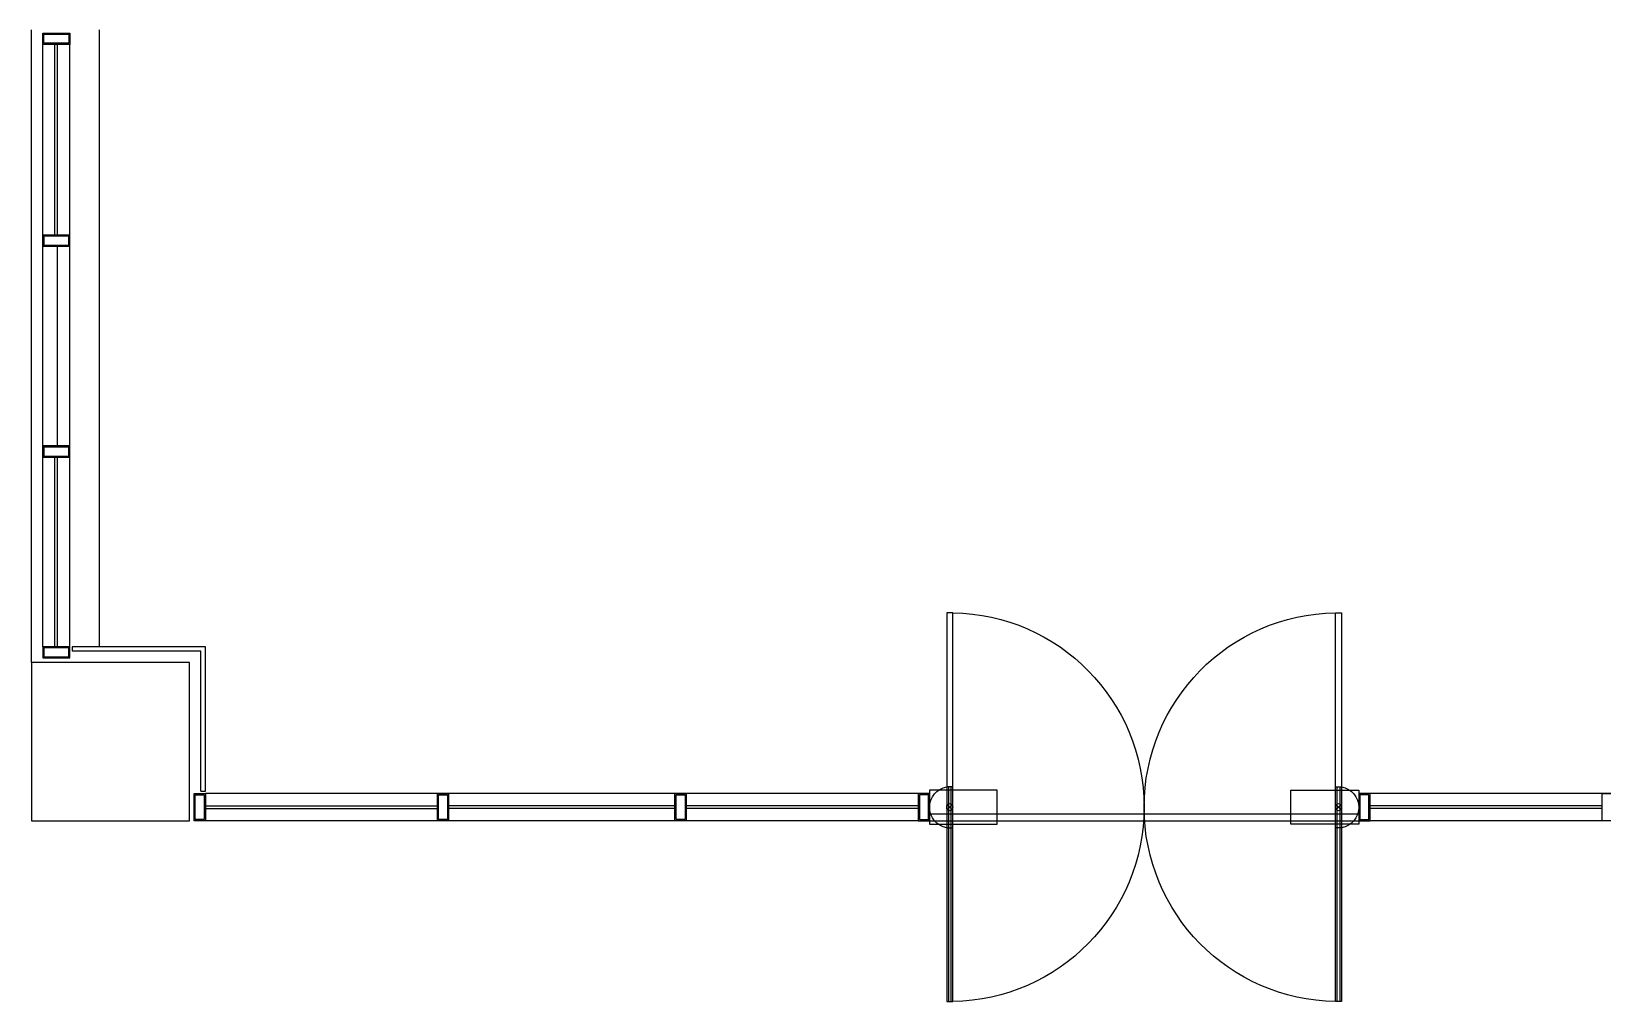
# Model space of a CAD drawing. Header units: millimetres. Extents: x -38475 to 94728, y -31127 to 90245.
# Drawn here: x 28475 to 35430, y 55795 to 60088 of the extents above; entities that cross this region are included whole.
import ezdxf

# ---------------------------------------------------------------- set-up
doc = ezdxf.new("R2010")
doc.units = ezdxf.units.MM
doc.layers.add('e-plan', color=9, linetype='Continuous')

# ---------------------------------------------------------------- blocks, each defined once
blk = doc.blocks.new('xr_plan$0$점자블럭 없는타입')
at = {"layer": 'e-plan'}
for p, q in [((104798.9, -634194.3), (104820.1, -634215.5)), ((104798.9, -634215.5), (104820.1, -634194.3)), ((106540.9, -634194.3), (106519.7, -634215.5)), ((106540.9, -634215.5), (106519.7, -634194.3))]:
    blk.add_line(p, q, dxfattribs=at)
at = {"layer": 'e-plan', "ltscale": 0.05}
for points in [[(104822.9, -634296.4), (104822.9, -633344.6), (104796, -633344.6), (104796, -634296.4)], [(106516.8, -634296.4), (106516.8, -633344.6), (106543.7, -633344.6), (106543.7, -634296.4)]]:
    blk.add_lwpolyline(points, close=True, dxfattribs=at)
at = {"layer": 'e-plan'}
for points in [[(104719.9, -634129.9), (104719.9, -634279.9), (105019.9, -634279.9), (105019.9, -634129.9), (104719.9, -634129.9)], [(106619.9, -634129.9), (106619.9, -634279.9), (106319.9, -634279.9), (106319.9, -634129.9), (106619.9, -634129.9)], [(104719.9, -634264.9), (104669.9, -634264.9), (104669.9, -634144.9), (104719.9, -634144.9), (104719.9, -634264.9)], [(106669.9, -634264.9), (106619.9, -634264.9), (106619.9, -634144.9), (106669.9, -634144.9), (106669.9, -634264.9)]]:
    blk.add_lwpolyline(points, dxfattribs=at)
for points in [[(104823, -634115.3), (104796, -634115.3), (104796, -635065.2), (104823, -635065.2)], [(104815.5, -634115.3), (104803.5, -634115.3), (104803.5, -635065.2), (104815.5, -635065.2)], [(106516.8, -634115.3), (106543.8, -634115.3), (106543.8, -635065.2), (106516.8, -635065.2)], [(106524.3, -634115.3), (106536.3, -634115.3), (106536.3, -635065.2), (106524.3, -635065.2)], [(104714.9, -634259.9), (104674.9, -634259.9), (104674.9, -634149.9), (104714.9, -634149.9)], [(106664.9, -634259.9), (106624.9, -634259.9), (106624.9, -634149.9), (106664.9, -634149.9)]]:
    blk.add_lwpolyline(points, close=True, dxfattribs=at)
for centre in [(104809.5, -634204.9), (106530.3, -634204.9)]:
    blk.add_circle(centre, 15, dxfattribs=at)
at = {"layer": 'e-plan', "ltscale": 0.05}
for centre, start, end in [((104809.5, -634204.9), 270.90041, 89.10324), ((106530.3, -634204.9), 90.89708, 269.09961)]:
    blk.add_arc(centre, 860.4, start, end, dxfattribs=at)
at = {"layer": 'e-plan', "ltscale": 0.1}
for centre, start, end in [((104811.8, -634205.8), 99.87451, 260.12118), ((106528, -634205.8), 279.87882, 80.12549)]:
    blk.add_arc(centre, 91.9, start, end, dxfattribs=at)
blk = doc.blocks.new('Xref-지하2층')
at = {"layer": 'e-plan'}
for p, q in [((32000, 69200), (32000, 72000)), ((32300, 72000), (32300, 69270)), ((32050, 69270), (32050, 71935)), ((32104, 71091.7), (32104, 71935)), ((32116, 71091.7), (32116, 71935)), ((32170, 69270), (32170, 71935)), ((32116, 70158.3), (32116, 71041.7)), ((32104, 69270), (32104, 70108.3)), ((32116, 69270), (32116, 70108.3)), ((32180, 69270), (32180, 69250)), ((40030, 68620), (37926, 68620)), ((35976, 68530), (37876, 68530)), ((38953, 68566), (37926, 68566)), ((38953, 68554), (37926, 68554)), ((35976, 68500), (37876, 68500)), ((40030, 68500), (37926, 68500))]:
    blk.add_line(p, q, dxfattribs=at)
at = {"layer": 'e-plan', "linetype": 'Continuous'}
for p, q in [((32770, 69270), (32180, 69270)), ((32750, 69250), (32180, 69250)), ((32750, 68630), (32750, 69250)), ((32770, 68630), (32770, 69270)), ((32750, 68630), (32770, 68630)), ((35926, 68620), (32770, 68620)), ((32770, 68566), (33797, 68566)), ((32770, 68554), (33797, 68554)), ((34849, 68566), (33847, 68566)), ((34849, 68554), (33847, 68554)), ((35926, 68566), (34899, 68566)), ((35926, 68554), (34899, 68554)), ((35926, 68500), (32770, 68500))]:
    blk.add_line(p, q, dxfattribs=at)
at = {"layer": 'e-plan'}
for points in [[(32050, 71935), (32050, 71985), (32170, 71985), (32170, 71935)], [(32055, 71940), (32055, 71980), (32165, 71980), (32165, 71940)], [(32050, 71091.7), (32050, 71041.7), (32170, 71041.7), (32170, 71091.7)], [(32055, 71086.7), (32055, 71046.7), (32165, 71046.7), (32165, 71086.7)], [(32050, 70158.3), (32050, 70108.3), (32170, 70108.3), (32170, 70158.3)], [(32055, 70153.3), (32055, 70113.3), (32165, 70113.3), (32165, 70153.3)], [(32050, 69270), (32050, 69220), (32170, 69220), (32170, 69270)], [(32055, 69265), (32055, 69225), (32165, 69225), (32165, 69265)], [(32000, 68500), (32700, 68500), (32700, 69200), (32000, 69200)], [(32725, 68615), (32765, 68615), (32765, 68505), (32725, 68505)], [(33802, 68615), (33842, 68615), (33842, 68505), (33802, 68505)], [(34854, 68615), (34894, 68615), (34894, 68505), (34854, 68505)], [(38953, 68620), (39003, 68620), (39003, 68500), (38953, 68500)]]:
    blk.add_lwpolyline(points, close=True, dxfattribs=at)
at = {"layer": 'e-plan', "linetype": 'Continuous'}
for points in [[(32720, 68620), (32770, 68620), (32770, 68500), (32720, 68500)], [(33797, 68620), (33847, 68620), (33847, 68500), (33797, 68500)], [(34849, 68620), (34899, 68620), (34899, 68500), (34849, 68500)]]:
    blk.add_lwpolyline(points, close=True, dxfattribs=at)
at = {"layer": 'e-plan', "ltscale": 5, "xscale": -1, "rotation": 359.9999993646722}
blk.add_blockref('xr_plan$0$점자블럭 없는타입', (142595.9, 702764.9), dxfattribs=at)
blk = doc.blocks.new('A$C61602750')
at = {"layer": 'e-plan'}
blk.add_blockref('Xref-지하2층', (-3525, -11905), dxfattribs=at)

msp = doc.modelspace()

# ---------------------------------------------------------------- block references
at = {"layer": 'e-plan'}
msp.add_blockref('A$C61602750', (0, 0), dxfattribs=at)

doc.saveas('drawing.dxf')
